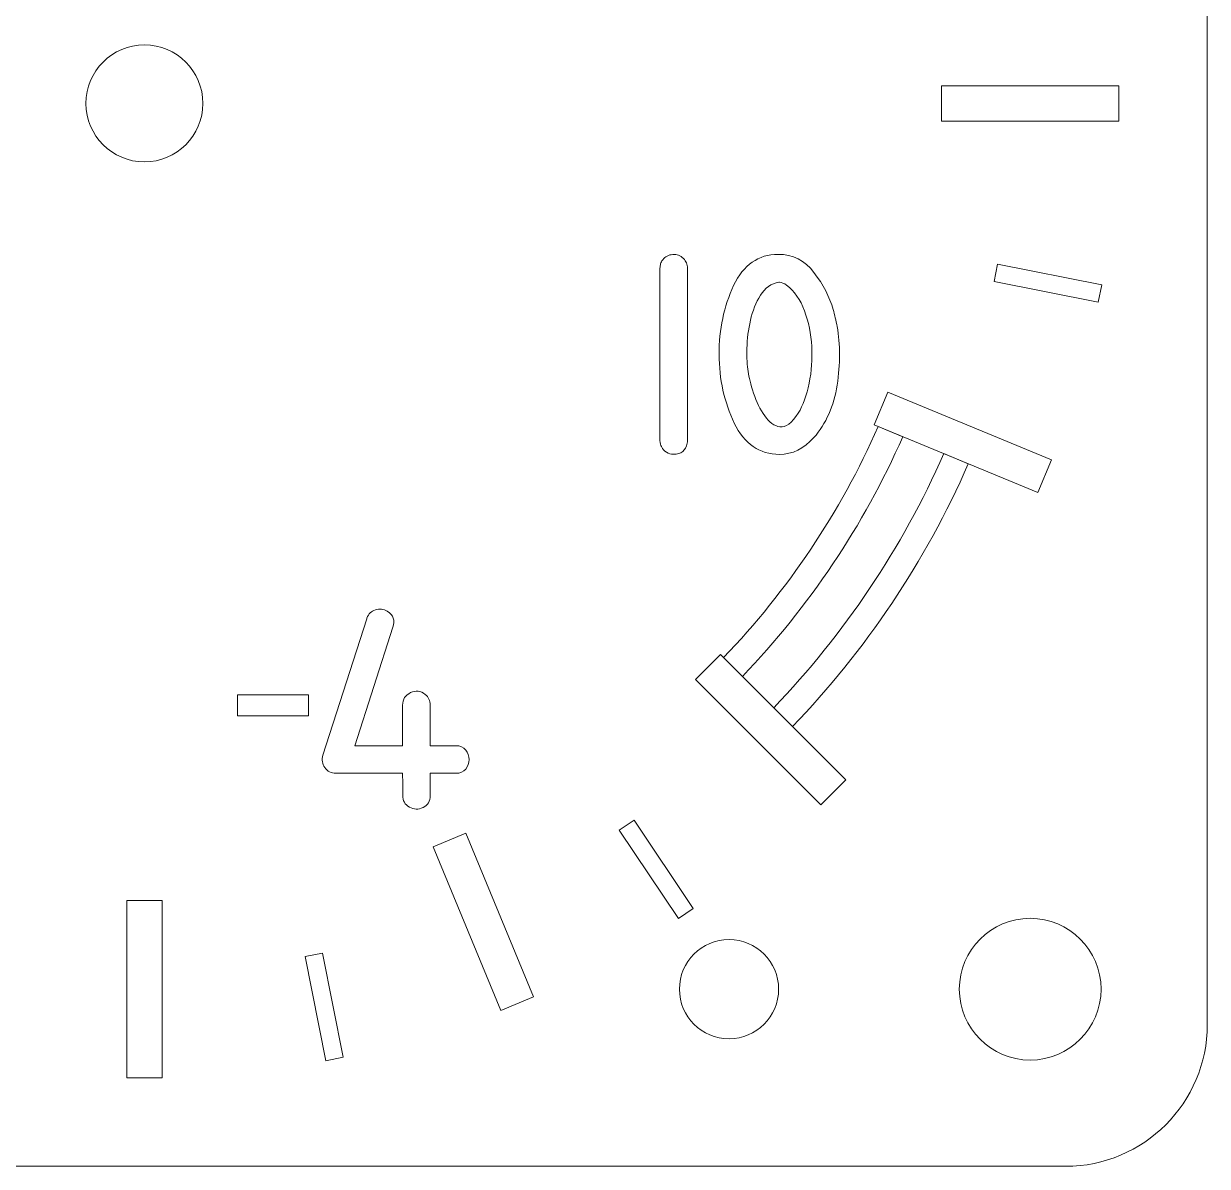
# Model space of a CAD drawing. Header units: millimetres. Extents: x -129 to 122, y -58 to 76.
# Drawn here: x -31.46 to 1.95, y -58.08 to -25.83 of the extents above; entities that cross this region are included whole.
import ezdxf

# ---------------------------------------------------------------- set-up
doc = ezdxf.new("R2010")
doc.units = ezdxf.units.MM
doc.header["$MEASUREMENT"] = 0
doc.layers.add('Layer 1', color=7, linetype='Continuous')

msp = doc.modelspace()

# ---------------------------------------------------------------- linework, layer by layer
at = {"layer": 'Layer 1', "color": 1, "lineweight": 9}
for points in [[(-5.5505, -28.5757), (-0.5505, -28.5757), (-0.5505, -27.5757), (-5.5505, -27.5757), (-5.5505, -28.5757)], [(-25.422, -45.3642), (-23.422, -45.3642), (-23.422, -44.7642), (-25.422, -44.7642), (-25.422, -45.3642)]]:
    msp.add_lwpolyline(points, close=True, dxfattribs=at)
at = {"layer": 'Layer 1', "lineweight": 9}
for centre, major_axis in [((-28.0505, -28.0757), (0, 1.65)), ((-3.0505, -53.0757), (0, 2)), ((-11.5505, -53.0757), (0, 1.4))]:
    msp.add_ellipse(centre, major_axis=major_axis, ratio=1, dxfattribs=at)
msp.add_open_spline([(-54.0504, 1.9243), (-54.0504, 1.9243), (-2.0506, 1.9243), (-2.0506, 1.9243), (-2.0506, 1.9243), (0.1495, 1.9243), (1.9495, 0.1243), (1.9495, -2.0757), (1.9495, -2.0757), (1.9495, -2.0757), (1.9495, -54.0757), (1.9495, -54.0757), (1.9495, -54.0757), (1.9495, -56.2757), (0.1495, -58.0757), (-2.0506, -58.0757), (-2.0506, -58.0757), (-2.0506, -58.0757), (-54.0504, -58.0757), (-54.0504, -58.0757), (-54.0504, -58.0757), (-56.2505, -58.0757), (-58.0505, -56.2757), (-58.0505, -54.0757), (-58.0505, -54.0757), (-58.0505, -54.0757), (-58.0505, -2.0757), (-58.0505, -2.0757), (-58.0505, -2.0757), (-58.0505, 0.1243), (-56.2505, 1.9243), (-54.0504, 1.9243)], degree=3, knots=[0, 0, 0, 0, 0.1111111, 0.1111111, 0.1111111, 0.1111111, 0.2222222, 0.2222222, 0.2222222, 0.2222222, 0.3333333, 0.3333333, 0.3333333, 0.3333333, 0.4444444, 0.4444444, 0.4444444, 0.4444444, 0.5555556, 0.5555556, 0.5555556, 0.5555556, 0.6666667, 0.6666667, 0.6666667, 0.6666667, 0.7777778, 0.7777778, 0.7777778, 0.7777778, 1, 1, 1, 1], dxfattribs=at)
at = {"layer": 'Layer 1', "color": 1, "lineweight": 9}
for points, knots in [([(-12.7195, -37.5899), (-12.7195, -37.6134), (-12.7223, -37.6397), (-12.728, -37.667), (-12.728, -37.667), (-12.7722, -37.8749), (-12.9001, -37.9784), (-13.1137, -37.9784), (-13.1137, -37.9784), (-13.2698, -37.9784), (-13.3855, -37.9059), (-13.4608, -37.7611), (-13.4608, -37.7611), (-13.4777, -37.7328), (-13.4909, -37.6764), (-13.5022, -37.5899), (-13.5022, -37.5899), (-13.5022, -37.5899), (-13.5022, -32.7281), (-13.5022, -32.7281), (-13.5022, -32.7281), (-13.4966, -32.6839), (-13.49, -32.6425), (-13.4815, -32.603), (-13.4815, -32.603), (-13.473, -32.5635), (-13.4533, -32.5249), (-13.4222, -32.4883), (-13.4222, -32.4883), (-13.3489, -32.3979), (-13.2538, -32.349), (-13.1381, -32.3406), (-13.1381, -32.3406), (-13.0224, -32.333), (-12.9227, -32.3697), (-12.838, -32.4525), (-12.838, -32.4525), (-12.7938, -32.4967), (-12.7656, -32.5391), (-12.7524, -32.5795), (-12.7524, -32.5795), (-12.7393, -32.62), (-12.7289, -32.6689), (-12.7195, -32.7281), (-12.7195, -32.7281), (-12.7195, -32.7281), (-12.7195, -37.5899), (-12.7195, -37.5899)], [0, 0, 0, 0, 0.0769231, 0.0769231, 0.0769231, 0.0769231, 0.1538462, 0.1538462, 0.1538462, 0.1538462, 0.2307692, 0.2307692, 0.2307692, 0.2307692, 0.3076923, 0.3076923, 0.3076923, 0.3076923, 0.3846154, 0.3846154, 0.3846154, 0.3846154, 0.4615385, 0.4615385, 0.4615385, 0.4615385, 0.5384615, 0.5384615, 0.5384615, 0.5384615, 0.6153846, 0.6153846, 0.6153846, 0.6153846, 0.6923077, 0.6923077, 0.6923077, 0.6923077, 0.7692308, 0.7692308, 0.7692308, 0.7692308, 0.8461538, 0.8461538, 0.8461538, 0.8461538, 1, 1, 1, 1]), ([(-10.1626, -32.3368), (-9.7506, -32.3368), (-9.4147, -32.508), (-9.1532, -32.8495), (-9.1532, -32.8495), (-8.8926, -33.191), (-8.712, -33.5381), (-8.6104, -33.8909), (-8.6104, -33.8909), (-8.5681, -34.0452), (-8.5314, -34.207), (-8.5003, -34.3763), (-8.5003, -34.3763), (-8.4062, -34.8777), (-8.4062, -35.4271), (-8.4994, -36.0245), (-8.4994, -36.0245), (-8.5916, -36.6218), (-8.8117, -37.1167), (-9.1588, -37.5099), (-9.1588, -37.5099), (-9.4382, -37.8241), (-9.7618, -37.9812), (-10.1287, -37.9812), (-10.1287, -37.9812), (-10.6932, -37.9812), (-11.1174, -37.6868), (-11.4006, -37.0988), (-11.4006, -37.0988), (-11.6847, -36.5108), (-11.8286, -35.8645), (-11.8305, -35.159), (-11.8305, -35.159), (-11.8333, -34.4534), (-11.696, -33.8062), (-11.4194, -33.2183), (-11.4194, -33.2183), (-11.1419, -32.6303), (-10.7223, -32.3368), (-10.1626, -32.3368)], [0, 0, 0, 0, 0.0909091, 0.0909091, 0.0909091, 0.0909091, 0.1818182, 0.1818182, 0.1818182, 0.1818182, 0.2727273, 0.2727273, 0.2727273, 0.2727273, 0.3636364, 0.3636364, 0.3636364, 0.3636364, 0.4545455, 0.4545455, 0.4545455, 0.4545455, 0.5454545, 0.5454545, 0.5454545, 0.5454545, 0.6363636, 0.6363636, 0.6363636, 0.6363636, 0.7272727, 0.7272727, 0.7272727, 0.7272727, 0.8181818, 0.8181818, 0.8181818, 0.8181818, 1, 1, 1, 1]), ([(-1.0301, -33.1955), (-1.0301, -33.1955), (-3.9724, -32.6103), (-3.9724, -32.6103), (-3.9724, -32.6103), (-3.9724, -32.6103), (-4.07, -33.1007), (-4.07, -33.1007), (-4.07, -33.1007), (-4.07, -33.1007), (-1.1276, -33.6859), (-1.1276, -33.6859), (-1.1276, -33.6859), (-1.1276, -33.6859), (-1.0301, -33.1955), (-1.0301, -33.1955)], [0, 0, 0, 0, 0.2, 0.2, 0.2, 0.2, 0.4, 0.4, 0.4, 0.4, 0.6, 0.6, 0.6, 0.6, 1, 1, 1, 1]), ([(-10.1428, -33.1167), (-10.3611, -33.1609), (-10.5351, -33.286), (-10.6621, -33.492), (-10.6621, -33.492), (-10.7901, -33.6971), (-10.8841, -33.9313), (-10.9453, -34.1947), (-10.9453, -34.1947), (-11.0055, -34.4572), (-11.0384, -34.7225), (-11.0441, -34.9906), (-11.0441, -34.9906), (-11.0497, -35.2587), (-11.0394, -35.477), (-11.014, -35.6444), (-11.014, -35.6444), (-10.9914, -35.8025), (-10.9396, -36.0057), (-10.8569, -36.255), (-10.8569, -36.255), (-10.7741, -36.5033), (-10.6697, -36.7178), (-10.5436, -36.8965), (-10.5436, -36.8965), (-10.4185, -37.0762), (-10.2745, -37.1788), (-10.1127, -37.2051), (-10.1127, -37.2051), (-9.9509, -37.2324), (-9.7788, -37.1016), (-9.5972, -36.8156), (-9.5972, -36.8156), (-9.4589, -36.5946), (-9.3564, -36.3142), (-9.2887, -35.9746), (-9.2887, -35.9746), (-9.2209, -35.635), (-9.1965, -35.2879), (-9.2172, -34.9332), (-9.2172, -34.9332), (-9.2369, -34.5786), (-9.3046, -34.2437), (-9.4194, -33.9295), (-9.4194, -33.9295), (-9.5342, -33.6153), (-9.7035, -33.3735), (-9.9284, -33.2023), (-9.9284, -33.2023), (-9.9961, -33.1543), (-10.0601, -33.1261), (-10.1212, -33.1167), (-10.1212, -33.1167), (-10.1231, -33.1167), (-10.125, -33.1167), (-10.1278, -33.1167), (-10.1278, -33.1167), (-10.1306, -33.1167), (-10.1353, -33.1167), (-10.1428, -33.1167)], [0, 0, 0, 0, 0.0625, 0.0625, 0.0625, 0.0625, 0.125, 0.125, 0.125, 0.125, 0.1875, 0.1875, 0.1875, 0.1875, 0.25, 0.25, 0.25, 0.25, 0.3125, 0.3125, 0.3125, 0.3125, 0.375, 0.375, 0.375, 0.375, 0.4375, 0.4375, 0.4375, 0.4375, 0.5, 0.5, 0.5, 0.5, 0.5625, 0.5625, 0.5625, 0.5625, 0.625, 0.625, 0.625, 0.625, 0.6875, 0.6875, 0.6875, 0.6875, 0.75, 0.75, 0.75, 0.75, 0.8125, 0.8125, 0.8125, 0.8125, 0.875, 0.875, 0.875, 0.875, 1, 1, 1, 1]), ([(-2.4524, -38.1374), (-2.4524, -38.1374), (-7.0718, -36.224), (-7.0718, -36.224), (-7.0718, -36.224), (-7.0718, -36.224), (-7.4545, -37.1479), (-7.4545, -37.1479), (-7.4545, -37.1479), (-7.4545, -37.1479), (-2.8351, -39.0613), (-2.8351, -39.0613), (-2.8351, -39.0613), (-2.8351, -39.0613), (-2.4524, -38.1374), (-2.4524, -38.1374)], [0, 0, 0, 0, 0.2, 0.2, 0.2, 0.2, 0.4, 0.4, 0.4, 0.4, 0.6, 0.6, 0.6, 0.6, 1, 1, 1, 1]), ([(-6.646, -37.4828), (-7.7545, -40.0015), (-9.2943, -42.2874), (-11.1721, -44.2469), (-11.1721, -44.2469), (-11.1721, -44.2469), (-11.7025, -43.7165), (-11.7025, -43.7165), (-11.7025, -43.7165), (-9.8936, -41.8263), (-8.4096, -39.6226), (-7.3394, -37.1956), (-7.3394, -37.1956), (-7.3394, -37.1956), (-6.646, -37.4828), (-6.646, -37.4828)], [0, 0, 0, 0, 0.2, 0.2, 0.2, 0.2, 0.4, 0.4, 0.4, 0.4, 0.6, 0.6, 0.6, 0.6, 1, 1, 1, 1]), ([(-4.7972, -38.2486), (-6.0077, -41.0115), (-7.696, -43.5173), (-9.7577, -45.6614), (-9.7577, -45.6614), (-9.7577, -45.6614), (-10.288, -45.1311), (-10.288, -45.1311), (-10.288, -45.1311), (-8.2952, -43.0563), (-6.6626, -40.6329), (-5.4903, -37.9615), (-5.4903, -37.9615), (-5.4903, -37.9615), (-4.7972, -38.2486), (-4.7972, -38.2486)], [0, 0, 0, 0, 0.2, 0.2, 0.2, 0.2, 0.4, 0.4, 0.4, 0.4, 0.6, 0.6, 0.6, 0.6, 1, 1, 1, 1]), ([(-22.6449, -46.9838), (-22.7775, -46.9838), (-22.881, -46.9302), (-22.9572, -46.8239), (-22.9572, -46.8239), (-23.0334, -46.7176), (-23.0522, -46.6009), (-23.0136, -46.4739), (-23.0136, -46.4739), (-23.0136, -46.4739), (-21.7766, -42.6207), (-21.7766, -42.6207), (-21.7766, -42.6207), (-21.7766, -42.6188), (-21.7766, -42.616), (-21.7756, -42.6122), (-21.7756, -42.6122), (-21.7747, -42.6085), (-21.7728, -42.6047), (-21.7709, -42.6019), (-21.7709, -42.6019), (-21.7248, -42.4843), (-21.6449, -42.4071), (-21.531, -42.3705), (-21.531, -42.3705), (-21.4172, -42.3328), (-21.3053, -42.3469), (-21.1952, -42.4109), (-21.1952, -42.4109), (-21.024, -42.5182), (-20.9713, -42.6677), (-21.0353, -42.8606), (-21.0353, -42.8606), (-21.0353, -42.8606), (-22.1105, -46.2039), (-22.1105, -46.2039), (-22.1105, -46.2039), (-22.1105, -46.2039), (-20.7625, -46.2039), (-20.7625, -46.2039), (-20.7625, -46.2039), (-20.7625, -46.2039), (-20.7625, -45.06), (-20.7625, -45.06), (-20.7625, -45.06), (-20.7625, -44.8944), (-20.6882, -44.7769), (-20.5395, -44.7072), (-20.5395, -44.7072), (-20.3899, -44.6376), (-20.2526, -44.6527), (-20.1256, -44.7543), (-20.1256, -44.7543), (-20.0306, -44.8314), (-19.9826, -44.933), (-19.9826, -45.06), (-19.9826, -45.06), (-19.9826, -45.06), (-19.9826, -46.2039), (-19.9826, -46.2039), (-19.9826, -46.2039), (-19.9826, -46.2039), (-19.2686, -46.2039), (-19.2686, -46.2039), (-19.2686, -46.2039), (-19.1416, -46.2039), (-19.0466, -46.2444), (-18.9817, -46.3262), (-18.9817, -46.3262), (-18.9177, -46.4081), (-18.8857, -46.4975), (-18.8857, -46.5953), (-18.8857, -46.5953), (-18.8857, -46.6922), (-18.9177, -46.7816), (-18.9817, -46.8625), (-18.9817, -46.8625), (-19.0466, -46.9434), (-19.1416, -46.9838), (-19.2686, -46.9838), (-19.2686, -46.9838), (-19.2686, -46.9838), (-19.9826, -46.9838), (-19.9826, -46.9838), (-19.9826, -46.9838), (-19.9826, -47.0073), (-19.9826, -47.1165), (-19.9826, -47.3112), (-19.9826, -47.3112), (-19.9826, -47.5059), (-19.9826, -47.6047), (-19.9826, -47.6066), (-19.9826, -47.6066), (-19.9826, -47.7665), (-20.0503, -47.8803), (-20.1867, -47.9481), (-20.1867, -47.9481), (-20.3184, -48.0111), (-20.4473, -48.0073), (-20.5734, -47.9368), (-20.5734, -47.9368), (-20.6994, -47.8672), (-20.7615, -47.7571), (-20.7596, -47.6066), (-20.7596, -47.6066), (-20.7596, -47.5934), (-20.7606, -47.4927), (-20.7606, -47.3037), (-20.7606, -47.3037), (-20.7615, -47.1136), (-20.7625, -47.0073), (-20.7625, -46.9838), (-20.7625, -46.9838), (-20.7625, -46.9838), (-22.6449, -46.9838), (-22.6449, -46.9838)], [0, 0, 0, 0, 0.0333333, 0.0333333, 0.0333333, 0.0333333, 0.0666667, 0.0666667, 0.0666667, 0.0666667, 0.1, 0.1, 0.1, 0.1, 0.1333333, 0.1333333, 0.1333333, 0.1333333, 0.1666667, 0.1666667, 0.1666667, 0.1666667, 0.2, 0.2, 0.2, 0.2, 0.2333333, 0.2333333, 0.2333333, 0.2333333, 0.2666667, 0.2666667, 0.2666667, 0.2666667, 0.3, 0.3, 0.3, 0.3, 0.3333333, 0.3333333, 0.3333333, 0.3333333, 0.3666667, 0.3666667, 0.3666667, 0.3666667, 0.4, 0.4, 0.4, 0.4, 0.4333333, 0.4333333, 0.4333333, 0.4333333, 0.4666667, 0.4666667, 0.4666667, 0.4666667, 0.5, 0.5, 0.5, 0.5, 0.5333333, 0.5333333, 0.5333333, 0.5333333, 0.5666667, 0.5666667, 0.5666667, 0.5666667, 0.6, 0.6, 0.6, 0.6, 0.6333333, 0.6333333, 0.6333333, 0.6333333, 0.6666667, 0.6666667, 0.6666667, 0.6666667, 0.7, 0.7, 0.7, 0.7, 0.7333333, 0.7333333, 0.7333333, 0.7333333, 0.7666667, 0.7666667, 0.7666667, 0.7666667, 0.8, 0.8, 0.8, 0.8, 0.8333333, 0.8333333, 0.8333333, 0.8333333, 0.8666667, 0.8666667, 0.8666667, 0.8666667, 0.9, 0.9, 0.9, 0.9, 0.9333333, 0.9333333, 0.9333333, 0.9333333, 1, 1, 1, 1]), ([(-8.2515, -47.1676), (-8.2515, -47.1676), (-11.787, -43.632), (-11.787, -43.632), (-11.787, -43.632), (-11.787, -43.632), (-12.4942, -44.3392), (-12.4942, -44.3392), (-12.4942, -44.3392), (-12.4942, -44.3392), (-8.9586, -47.8747), (-8.9586, -47.8747), (-8.9586, -47.8747), (-8.9586, -47.8747), (-8.2515, -47.1676), (-8.2515, -47.1676)], [0, 0, 0, 0, 0.2, 0.2, 0.2, 0.2, 0.4, 0.4, 0.4, 0.4, 0.6, 0.6, 0.6, 0.6, 1, 1, 1, 1]), ([(-12.9801, -51.08), (-12.9801, -51.08), (-14.6469, -48.5856), (-14.6469, -48.5856), (-14.6469, -48.5856), (-14.6469, -48.5856), (-14.2311, -48.3078), (-14.2311, -48.3078), (-14.2311, -48.3078), (-14.2311, -48.3078), (-12.5644, -50.8022), (-12.5644, -50.8022), (-12.5644, -50.8022), (-12.5644, -50.8022), (-12.9801, -51.08), (-12.9801, -51.08)], [0, 0, 0, 0, 0.2, 0.2, 0.2, 0.2, 0.4, 0.4, 0.4, 0.4, 0.6, 0.6, 0.6, 0.6, 1, 1, 1, 1]), ([(-19.9021, -49.0542), (-19.9021, -49.0542), (-17.9886, -53.6736), (-17.9886, -53.6736), (-17.9886, -53.6736), (-17.9886, -53.6736), (-17.0648, -53.2909), (-17.0648, -53.2909), (-17.0648, -53.2909), (-17.0648, -53.2909), (-18.9782, -48.6715), (-18.9782, -48.6715), (-18.9782, -48.6715), (-18.9782, -48.6715), (-19.9021, -49.0542), (-19.9021, -49.0542)], [0, 0, 0, 0, 0.2, 0.2, 0.2, 0.2, 0.4, 0.4, 0.4, 0.4, 0.6, 0.6, 0.6, 0.6, 1, 1, 1, 1]), ([(-28.5505, -55.5757), (-28.5505, -55.5757), (-28.5505, -50.5757), (-28.5505, -50.5757), (-28.5505, -50.5757), (-28.5505, -50.5757), (-27.5505, -50.5757), (-27.5505, -50.5757), (-27.5505, -50.5757), (-27.5505, -50.5757), (-27.5505, -55.5757), (-27.5505, -55.5757), (-27.5505, -55.5757), (-27.5505, -55.5757), (-28.5505, -55.5757), (-28.5505, -55.5757)], [0, 0, 0, 0, 0.2, 0.2, 0.2, 0.2, 0.4, 0.4, 0.4, 0.4, 0.6, 0.6, 0.6, 0.6, 1, 1, 1, 1]), ([(-22.9307, -55.0961), (-22.9307, -55.0961), (-23.516, -52.1537), (-23.516, -52.1537), (-23.516, -52.1537), (-23.516, -52.1537), (-23.0256, -52.0562), (-23.0256, -52.0562), (-23.0256, -52.0562), (-23.0256, -52.0562), (-22.4403, -54.9985), (-22.4403, -54.9985), (-22.4403, -54.9985), (-22.4403, -54.9985), (-22.9307, -55.0961), (-22.9307, -55.0961)], [0, 0, 0, 0, 0.2, 0.2, 0.2, 0.2, 0.4, 0.4, 0.4, 0.4, 0.6, 0.6, 0.6, 0.6, 1, 1, 1, 1])]:
    msp.add_open_spline(points, degree=3, knots=knots, dxfattribs=at)

doc.saveas('drawing.dxf')
